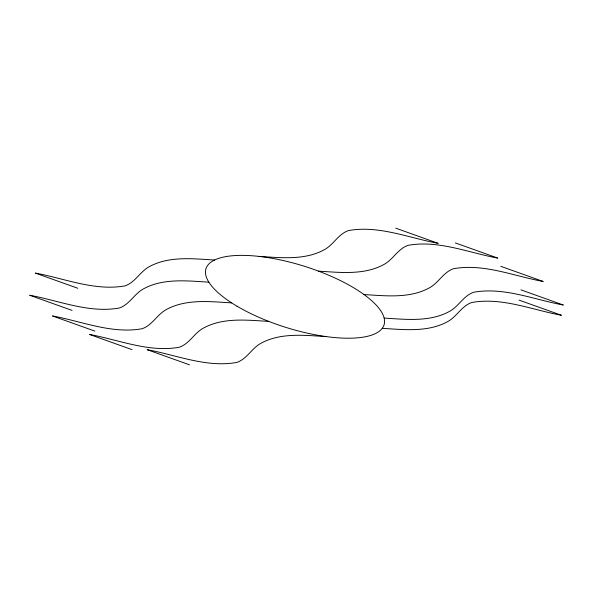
<?xml version="1.0" encoding="UTF-8"?>
<svg xmlns="http://www.w3.org/2000/svg" width="593" height="593" viewBox="0 0 593 593"><rect width="100%" height="100%" fill="white"/><g stroke="black" fill="none" stroke-linecap="round" stroke-linejoin="round"><path stroke-width="0.89" d="M258.963 256.398C281.067 257.703 305.603 260.69 325.609 248.986C334.007 243.76 338.803 233.842 348.499 230.558C378.757 225.125 408.688 237.926 438.168 243.338L395.739 228.157M214.577 260.023C192.473 258.718 167.938 255.731 147.931 267.443C139.533 272.669 134.737 282.579 125.041 285.87C94.784 291.296 64.852 278.495 35.372 273.091L77.802 288.265M318.574 271.164C340.678 272.469 365.214 275.456 385.213 263.744C393.611 258.518 398.414 248.608 408.11 245.317C438.368 239.883 468.3 252.692 497.779 258.096L455.342 242.922M208.855 282.164C186.751 280.86 162.215 277.872 142.216 289.584C133.81 294.81 129.015 304.728 119.319 308.012C89.061 313.445 59.13 300.636 29.65 295.232L72.087 310.406M363.998 294.551C386.102 295.855 410.638 298.842 430.637 287.138C439.035 281.912 443.838 271.994 453.534 268.711C483.792 263.277 513.723 276.079 543.203 281.482L500.766 266.309M231.655 302.882C209.551 301.578 185.016 298.598 165.017 310.302C156.611 315.528 151.815 325.446 142.12 328.73C111.862 334.163 81.93 321.354 52.451 315.95L94.887 331.124M384.145 318.093C406.249 319.397 430.785 322.377 450.784 310.673C459.19 305.447 463.985 295.529 473.681 292.245C503.939 286.812 533.87 299.621 563.35 305.024L520.913 289.851M382.24 328.337C404.344 329.641 428.88 332.629 448.886 320.917C457.285 315.691 462.08 305.78 471.776 302.489C502.034 297.063 531.965 309.865 561.445 315.268L519.016 300.095M268.799 321.406C246.695 320.101 222.16 317.122 202.154 328.826C193.755 334.052 188.959 343.97 179.264 347.253C149.006 352.687 119.074 339.885 89.595 334.474L132.024 349.655M326.328 336.602C304.224 335.297 279.688 332.31 259.682 344.014C251.284 349.24 246.488 359.158 236.792 362.442C206.534 367.875 176.603 355.074 147.123 349.662L189.552 364.843M237.074 306.233A93.36 31.933 17.5 0 0 383.122 327.002A93.36 31.933 17.5 0 0 264.841 257.147A93.36 31.933 17.5 0 0 237.074 306.233"/></g></svg>
